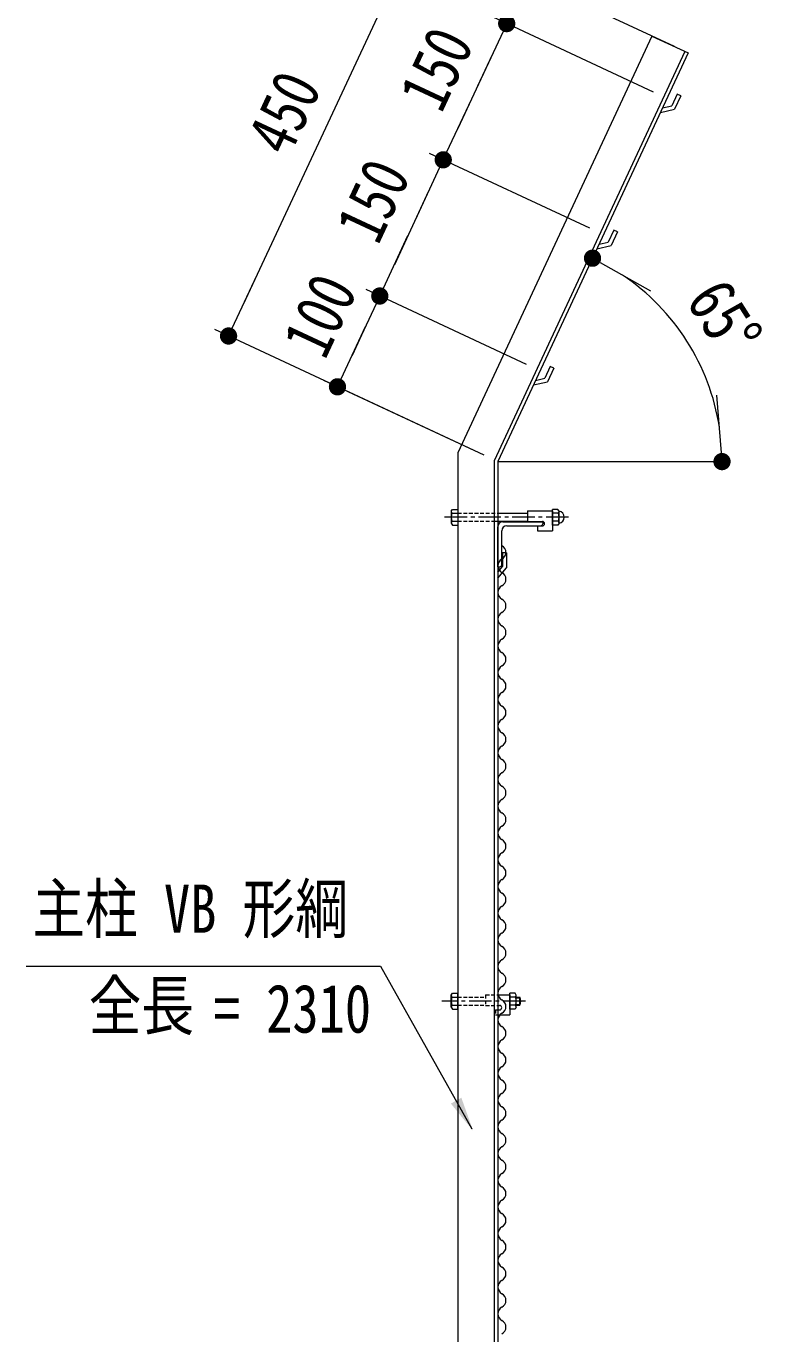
# Model space of a CAD drawing. Units: millimetres, scale not verified. Extents: x -4455 to 4455, y -3150 to 3150.
# Drawn here: x 21 to 757, y 531 to 1837 of the extents above; entities that cross this region are included whole.
import ezdxf
from ezdxf.enums import TextEntityAlignment as Align

# ---------------------------------------------------------------- set-up
doc = ezdxf.new("R2010")
doc.units = ezdxf.units.MM
doc.header["$LTSCALE"] = 30
doc.linetypes.add('USER2', pattern=[0.1875, 0.125, -0.0625])
doc.linetypes.add('USER4', pattern=[1.125, 0.75, -0.125, 0.125, -0.125])
for name, color, linetype, lineweight in [('0-0_D-STR-TXT', 3, 'Continuous', 13), ('0-1_D-STR2', 2, 'Continuous', 13), ('0-2_D-STR1', 1, 'Continuous', 18), ('0-3_D-STR-DIM', 4, 'Continuous', 13), ('0-4_D-BMK', 2, 'USER4', 13), ('0-6_D-STR3', 3, 'Continuous', 13), ('0-B_SUNPOU', 1, 'Continuous', 18), ('0-C_7詳細', 3, 'Continuous', 18), ('0-E_1部材', 7, 'Continuous', 9)]:
    doc.layers.add(name, color=color, linetype=linetype, lineweight=lineweight)
doc.styles.add('ＭＳ ゴシック', font='')
doc.styles.get('ＭＳ ゴシック').set_extended_font_data('MS Gothic')

# ---------------------------------------------------------------- blocks, each defined once
blk = doc.blocks.new('M1')
at = {"layer": '0-B_SUNPOU'}
blk.add_line((-7.5, 0), (-57.86, 0), dxfattribs=at)
for points in [[(0, 0), (-7.5, 0), (-7.44, 0.94)], [(0, 0), (-7.44, -0.94), (-7.5, 0)], [(0, 0), (-7.44, 0.94), (-7.26, 1.87)], [(0, 0), (-7.26, -1.87), (-7.44, -0.94)], [(0, 0), (-7.26, 1.87), (-6.97, 2.76)], [(0, 0), (-6.97, -2.76), (-7.26, -1.87)], [(0, 0), (-6.97, 2.76), (-6.57, 3.61)], [(0, 0), (-6.57, -3.61), (-6.97, -2.76)], [(0, 0), (-6.57, 3.61), (-6.07, 4.41)], [(0, 0), (-6.07, -4.41), (-6.57, -3.61)], [(0, 0), (-6.07, 4.41), (-5.47, 5.13)], [(0, 0), (-5.47, -5.13), (-6.07, -4.41)], [(0, 0), (-5.47, 5.13), (-4.78, 5.78)], [(0, 0), (-4.78, -5.78), (-5.47, -5.13)], [(0, 0), (-4.78, 5.78), (-4.02, 6.33)], [(0, 0), (-4.02, -6.33), (-4.78, -5.78)], [(0, 0), (-4.02, 6.33), (-3.19, 6.79)], [(0, 0), (-3.19, -6.79), (-4.02, -6.33)], [(0, 0), (-3.19, 6.79), (-2.32, 7.13)], [(0, 0), (-2.32, -7.13), (-3.19, -6.79)], [(0, 0), (-2.32, 7.13), (-1.41, 7.37)], [(0, 0), (-1.41, -7.37), (-2.32, -7.13)], [(0, 0), (-1.41, 7.37), (-0.47, 7.49)], [(0, 0), (-0.47, -7.49), (-1.41, -7.37)], [(0, 0), (-0.47, 7.49), (0.47, 7.49)], [(0, 0), (0.47, -7.49), (-0.47, -7.49)], [(0, 0), (0.47, 7.49), (1.41, 7.37)], [(0, 0), (1.41, 7.37), (2.32, 7.13)], [(0, 0), (2.32, 7.13), (3.19, 6.79)], [(0, 0), (3.19, 6.79), (4.02, 6.33)], [(0, 0), (4.02, 6.33), (4.78, 5.78)], [(0, 0), (4.78, 5.78), (5.47, 5.13)], [(0, 0), (5.47, 5.13), (6.07, 4.41)], [(0, 0), (6.07, 4.41), (6.57, 3.61)], [(0, 0), (6.57, 3.61), (6.97, 2.76)], [(0, 0), (6.97, 2.76), (7.26, 1.87)], [(0, 0), (7.26, 1.87), (7.44, 0.94)], [(0, 0), (7.44, 0.94), (7.5, 0)], [(0, 0), (1.41, -7.37), (0.47, -7.49)], [(0, 0), (2.32, -7.13), (1.41, -7.37)], [(0, 0), (3.19, -6.79), (2.32, -7.13)], [(0, 0), (4.02, -6.33), (3.19, -6.79)], [(0, 0), (4.78, -5.78), (4.02, -6.33)], [(0, 0), (5.47, -5.13), (4.78, -5.78)], [(0, 0), (6.07, -4.41), (5.47, -5.13)], [(0, 0), (6.57, -3.61), (6.07, -4.41)], [(0, 0), (6.97, -2.76), (6.57, -3.61)], [(0, 0), (7.26, -1.87), (6.97, -2.76)], [(0, 0), (7.44, -0.94), (7.26, -1.87)], [(0, 0), (7.5, 0), (7.44, -0.94)]]:
    blk.add_solid(points, dxfattribs=at)

msp = doc.modelspace()

# ---------------------------------------------------------------- linework, layer by layer
at = {"layer": '0-0_D-STR-TXT'}
msp.add_lwpolyline([(21.08, 898.43), (374.92, 898.43), (466.39, 736.08)], dxfattribs=at)
msp.add_solid([(467.51, 734.07), (445.36, 761.19), (455.8, 767.07)], dxfattribs=at)
at = {"layer": '0-1_D-STR2'}
for centre, start, end in [((492.8, 1311.38), 298.07249, 61.92751), ((499.91, 1298.05), 118.07249, 241.92751), ((492.8, 1284.71), 298.07249, 61.92751), ((499.91, 1271.38), 118.07249, 241.92751), ((492.8, 1258.05), 298.07249, 61.92751), ((499.91, 1244.71), 118.07249, 241.92751), ((492.8, 1231.38), 298.07249, 61.92751), ((499.91, 1218.05), 118.07249, 241.92751), ((492.8, 1204.71), 298.07249, 61.92751), ((499.91, 1191.38), 118.07249, 241.92751), ((492.8, 1178.05), 298.07249, 61.92751), ((499.91, 1164.71), 118.07249, 241.92751), ((492.8, 1151.38), 298.07249, 61.92751), ((499.91, 1138.05), 118.07249, 241.92751), ((492.8, 1124.71), 298.07249, 61.92751), ((499.91, 1111.38), 118.07249, 241.92751), ((492.8, 1098.05), 298.07249, 61.92751), ((499.91, 1084.71), 118.07249, 241.92751), ((492.8, 1071.38), 298.07249, 61.92751), ((499.91, 1058.05), 118.07249, 241.92751), ((492.8, 1044.71), 298.07249, 61.92751), ((499.91, 1031.38), 118.07249, 241.92751), ((492.8, 1018.05), 298.07249, 61.92751), ((499.91, 1004.71), 118.07249, 241.92751), ((492.8, 991.38), 298.07249, 61.92751), ((499.91, 978.05), 118.07249, 241.92751), ((492.8, 964.71), 298.07249, 61.92751), ((499.91, 951.38), 118.07249, 241.92751), ((492.8, 938.05), 298.07249, 61.92751), ((499.91, 924.71), 118.07249, 241.92751), ((492.8, 911.38), 298.07249, 61.92751), ((499.91, 898.05), 118.07249, 241.92751), ((492.8, 884.71), 298.07249, 61.92751), ((499.91, 871.38), 118.07249, 241.92751), ((492.8, 858.05), 298.07249, 61.92751), ((499.91, 844.71), 118.07249, 241.92751), ((492.8, 831.38), 298.07249, 61.92751), ((499.91, 818.05), 118.07249, 241.92751), ((492.8, 804.71), 298.07249, 61.92751), ((499.91, 791.38), 118.07249, 241.92751), ((492.8, 778.05), 298.07249, 61.92751), ((499.91, 764.71), 118.07249, 241.92751), ((492.8, 751.38), 298.07249, 61.92751), ((499.91, 738.05), 118.07249, 241.92751), ((492.8, 724.71), 298.07249, 61.92751), ((499.91, 711.38), 118.07249, 241.92751), ((492.8, 698.05), 298.07249, 61.92751), ((499.91, 684.71), 118.07249, 241.92751), ((492.8, 671.38), 298.07249, 61.92751), ((499.91, 658.05), 118.07249, 241.92751), ((492.8, 644.71), 298.07249, 61.92751), ((499.91, 631.38), 118.07249, 241.92751), ((492.8, 618.05), 298.07249, 61.92751), ((499.91, 604.71), 118.07249, 241.92751), ((492.8, 591.38), 298.07249, 61.92751), ((499.91, 578.05), 118.07249, 241.92751), ((492.8, 564.71), 298.07249, 61.92751), ((499.91, 551.38), 118.07249, 241.92751), ((492.8, 538.05), 298.07249, 61.92751)]:
    msp.add_arc(centre, 7.56, start, end, dxfattribs=at)
at = {"layer": '0-2_D-STR1'}
for p, q in [((646.08, 1826.75), (452.15, 1410.88)), ((679.16, 1811.33), (488.65, 1402.78)), ((682.33, 1809.85), (492.15, 1402.01)), ((675.08, 1767.18), (668.76, 1753.62)), ((654.63, 1750.44), (668.76, 1753.62)), ((656.76, 1755.02), (665.96, 1757.09)), ((608.07, 1632.92), (602.57, 1621.14)), ((611.69, 1631.23), (608.07, 1632.92)), ((593.37, 1619.07), (602.57, 1621.14)), ((611.69, 1631.23), (605.37, 1617.67)), ((591.23, 1614.49), (605.37, 1617.67)), ((548.3, 1495.29), (541.97, 1481.73)), ((527.84, 1478.54), (541.97, 1481.73)), ((529.98, 1483.12), (539.18, 1485.2)), ((452.15, 1410.88), (452.15, -457.99)), ((488.65, 1402.78), (488.65, -457.99)), ((492.15, 1402.01), (492.15, -457.99)), ((492.15, 1297.01), (492.15, 1337.01)), ((496.15, 1299.01), (496.15, 1333.01)), ((499.65, 1342.01), (529.65, 1342.01)), ((501.15, 1338.01), (535.15, 1338.01)), ((537.15, 1342.01), (537.15, 1340.01)), ((496.89, 1311.06), (496.89, 1297.22)), ((500.89, 1311.06), (496.89, 1311.06)), ((500.89, 1311.06), (500.89, 1295.97)), ((492.15, 1291.5), (496.89, 1297.22)), ((492.15, 1297.01), (494.15, 1297.01)), ((492.21, 1285.49), (500.89, 1295.97))]:
    msp.add_line(p, q, dxfattribs=at)
for points in [[(675.08, 1767.18), (671.46, 1768.87), (665.96, 1757.09)], [(548.3, 1495.29), (544.67, 1496.98), (539.18, 1485.2)]]:
    msp.add_lwpolyline(points, dxfattribs=at)
for centre, radius, start, end in [((497.15, 1337.01), 5, 90, 180), ((501.15, 1333.01), 5, 90, 180), ((535.15, 1340.01), 2, 270, 0), ((494.15, 1299.01), 2, 270, 0)]:
    msp.add_arc(centre, radius, start, end, dxfattribs=at)
at = {"layer": '0-3_D-STR-DIM', "color": 1, "lineweight": 18}
for p, q in [((668.74, 1816.19), (399.88, 1941.56)), ((398.89, 1903.95), (237.87, 1558.65)), ((668.74, 1816.19), (508.63, 1890.84)), ((647.61, 1770.87), (487.5, 1845.53)), ((647.61, 1770.87), (487.5, 1845.53)), ((486.52, 1807.92), (452.29, 1734.51)), ((486.52, 1807.92), (471.94, 1776.65)), ((584.21, 1634.92), (424.11, 1709.58)), ((584.21, 1634.92), (424.11, 1709.58)), ((423.13, 1671.97), (388.89, 1598.56)), ((520.82, 1498.98), (360.72, 1573.63)), ((520.82, 1498.98), (360.72, 1573.63)), ((478.56, 1408.35), (209.7, 1533.72)), ((359.73, 1536.03), (346.63, 1507.93)), ((478.56, 1408.35), (318.46, 1483))]:
    msp.add_line(p, q, dxfattribs=at)
at = {"layer": '0-3_D-STR-DIM', "color": 1}
msp.add_line((492.15, 1402.01), (716.38, 1402.01), dxfattribs=at)
at = {"layer": '0-3_D-STR-DIM', "color": 1, "lineweight": 18}
msp.add_arc((492.15, 1402.01), 224, 8.83339, 56.16672, dxfattribs=at)
at = {"layer": '0-4_D-BMK'}
for p, q in [((562.85, 1346.46), (437.39, 1346.46)), ((519.77, 863.44), (436.28, 863.44))]:
    msp.add_line(p, q, dxfattribs=at)
at = {"layer": '0-6_D-STR3'}
for p, q in [((445.75, 1352.38), (446.86, 1354.3)), ((445.75, 1352.38), (445.75, 1340.54)), ((446.44, 1350.46), (452.15, 1350.46)), ((446.86, 1354.3), (452.15, 1354.3)), ((452.15, 1354.3), (452.15, 1338.62)), ((492.15, 1350.46), (522.01, 1350.46)), ((521.96, 1352.78), (546.96, 1352.78)), ((521.96, 1352.78), (521.96, 1342.28)), ((546.96, 1338.62), (546.96, 1354.3)), ((546.96, 1352.78), (546.96, 1332.78)), ((552.68, 1350.46), (546.96, 1350.46)), ((553.36, 1340.54), (553.36, 1352.38)), ((446.44, 1342.46), (452.15, 1342.46)), ((487.25, 1342.46), (521.96, 1342.46)), ((521.96, 1342.28), (536.71, 1342.28)), ((531.96, 1337.78), (536.71, 1337.78)), ((531.96, 1337.78), (531.96, 1332.78)), ((531.96, 1332.78), (546.96, 1332.78)), ((552.68, 1342.46), (546.96, 1342.46)), ((552.25, 1338.62), (546.96, 1338.62)), ((553.36, 1340.54), (552.25, 1338.62)), ((445.75, 869.36), (446.86, 871.28)), ((445.75, 857.52), (445.75, 869.36)), ((446.44, 867.44), (452.15, 867.44)), ((446.86, 871.28), (452.15, 871.28)), ((452.15, 855.6), (452.15, 871.28)), ((492.15, 869.76), (504.22, 869.76)), ((504.22, 855.6), (504.22, 871.28)), ((504.22, 869.76), (504.22, 849.76)), ((509.94, 867.44), (504.22, 867.44)), ((510.62, 857.52), (510.62, 869.36)), ((510.62, 867.44), (514.18, 867.44)), ((514.18, 859.44), (514.18, 867.44)), ((445.75, 857.52), (446.86, 855.6)), ((446.44, 859.44), (452.15, 859.44)), ((446.86, 855.6), (452.15, 855.6)), ((490.02, 854.76), (493.97, 854.76)), ((490.02, 849.76), (504.22, 849.76)), ((492.15, 859.26), (493.97, 859.26)), ((509.94, 859.44), (504.22, 859.44)), ((509.51, 855.6), (504.22, 855.6)), ((510.62, 857.52), (509.51, 855.6)), ((510.62, 859.44), (514.18, 859.44))]:
    msp.add_line(p, q, dxfattribs=at)
at = {"layer": '0-6_D-STR3', "color": 1, "linetype": 'USER2'}
for p, q in [((452.15, 1350.46), (492.15, 1350.46)), ((452.15, 1342.46), (492.15, 1342.46)), ((452.15, 867.44), (480.02, 867.44)), ((480.02, 869.76), (480.02, 859.26)), ((480.02, 869.76), (492.15, 869.76)), ((452.15, 859.44), (480.02, 859.44)), ((480.02, 859.26), (492.15, 859.26)), ((490.02, 854.76), (490.02, 849.76))]:
    msp.add_line(p, q, dxfattribs=at)
at = {"layer": '0-6_D-STR3', "color": 1}
for p, q in [((510.62, 866.64), (514.58, 866.64)), ((510.62, 860.24), (514.58, 860.24))]:
    msp.add_line(p, q, dxfattribs=at)
at = {"layer": '0-6_D-STR3'}
for points in [[(553.36, 1352.38), (552.25, 1354.3), (546.96, 1354.3)], [(445.75, 1340.54), (446.86, 1338.62), (452.15, 1338.62)], [(510.62, 869.36), (509.51, 871.28), (504.22, 871.28)]]:
    msp.add_lwpolyline(points, dxfattribs=at)
for centre, radius, start, end in [((448.78, 1352.38), 3.03, 180, 219.3382), ((457.75, 1346.46), 12, 160.52878, 199.47122), ((550.33, 1352.38), 3.03, 320.6618, 0), ((541.36, 1346.46), 12, 340.52878, 19.47122), ((552.57, 1346.46), 5.97, 277.58062, 82.41938), ((448.78, 1340.54), 3.03, 140.6618, 180), ((536.71, 1340.03), 2.25, 270, 90), ((550.33, 1340.54), 3.03, 0, 39.3382), ((448.78, 869.36), 3.03, 180, 219.3382), ((457.75, 863.44), 12, 160.52878, 199.47122), ((507.59, 869.36), 3.03, 320.6618, 0), ((498.62, 863.44), 12, 340.52878, 19.47122), ((507.25, 863.44), 8, 330, 30), ((448.78, 857.52), 3.03, 140.6618, 180), ((493.97, 857.01), 2.25, 270, 90), ((507.59, 857.52), 3.03, 0, 39.3382)]:
    msp.add_arc(centre, radius, start, end, dxfattribs=at)
at = {"layer": '0-C_7詳細', "color": 7, "lineweight": 9}
msp.add_line((492.15, 854.76), (492.15, 849.76), dxfattribs=at)
at = {"layer": '0-E_1部材'}
for p, q in [((646.08, 1826.75), (682.33, 1809.85)), ((497.15, 1342.01), (537.15, 1342.01))]:
    msp.add_line(p, q, dxfattribs=at)

# ---------------------------------------------------------------- block references
at = {"layer": '0-3_D-STR-DIM', "xscale": 1.15, "yscale": 1.15}
for p, rotation in [((501.1, 1839.19), 65), ((501.1, 1839.19), 65), ((437.71, 1703.24), 245), ((437.71, 1703.24), 65), ((374.31, 1567.3), 245), ((586.82, 1605.02), 150.58336), ((223.29, 1527.38), 245), ((374.31, 1567.3), 65), ((332.05, 1476.66), 245), ((716.15, 1402.01), 274.41676)]:
    msp.add_blockref('M1', p, dxfattribs=dict(at, rotation=rotation))

# ---------------------------------------------------------------- texts
at = {"layer": '0-0_D-STR-TXT', "style": 'ＭＳ ゴシック', "width": 0.8}
for s, p in [('主柱 VB 形綱', (27.38, 917.23)), ('全長', (83.62, 820.54)), ('= 2310', (208.36, 817.57))]:
    msp.add_text(s, height=48.17, dxfattribs=at).set_placement(p, align=Align.BOTTOM_LEFT)
at = {"layer": '0-3_D-STR-DIM', "color": 3, "style": 'ＭＳ ゴシック', "width": 0.8}
for s, rotation, p in [('150', 65, (448.91, 1742.36)), ('450', 65, (296.78, 1698.56)), ('150', 65, (385.61, 1610.8)), ('100', 65, (332.56, 1496.25)), ('65°', 302.5, (666.99, 1555.17))]:
    msp.add_text(s, height=48.17, rotation=rotation, dxfattribs=at).set_placement(p, align=Align.BOTTOM_LEFT)

doc.saveas('drawing.dxf')
